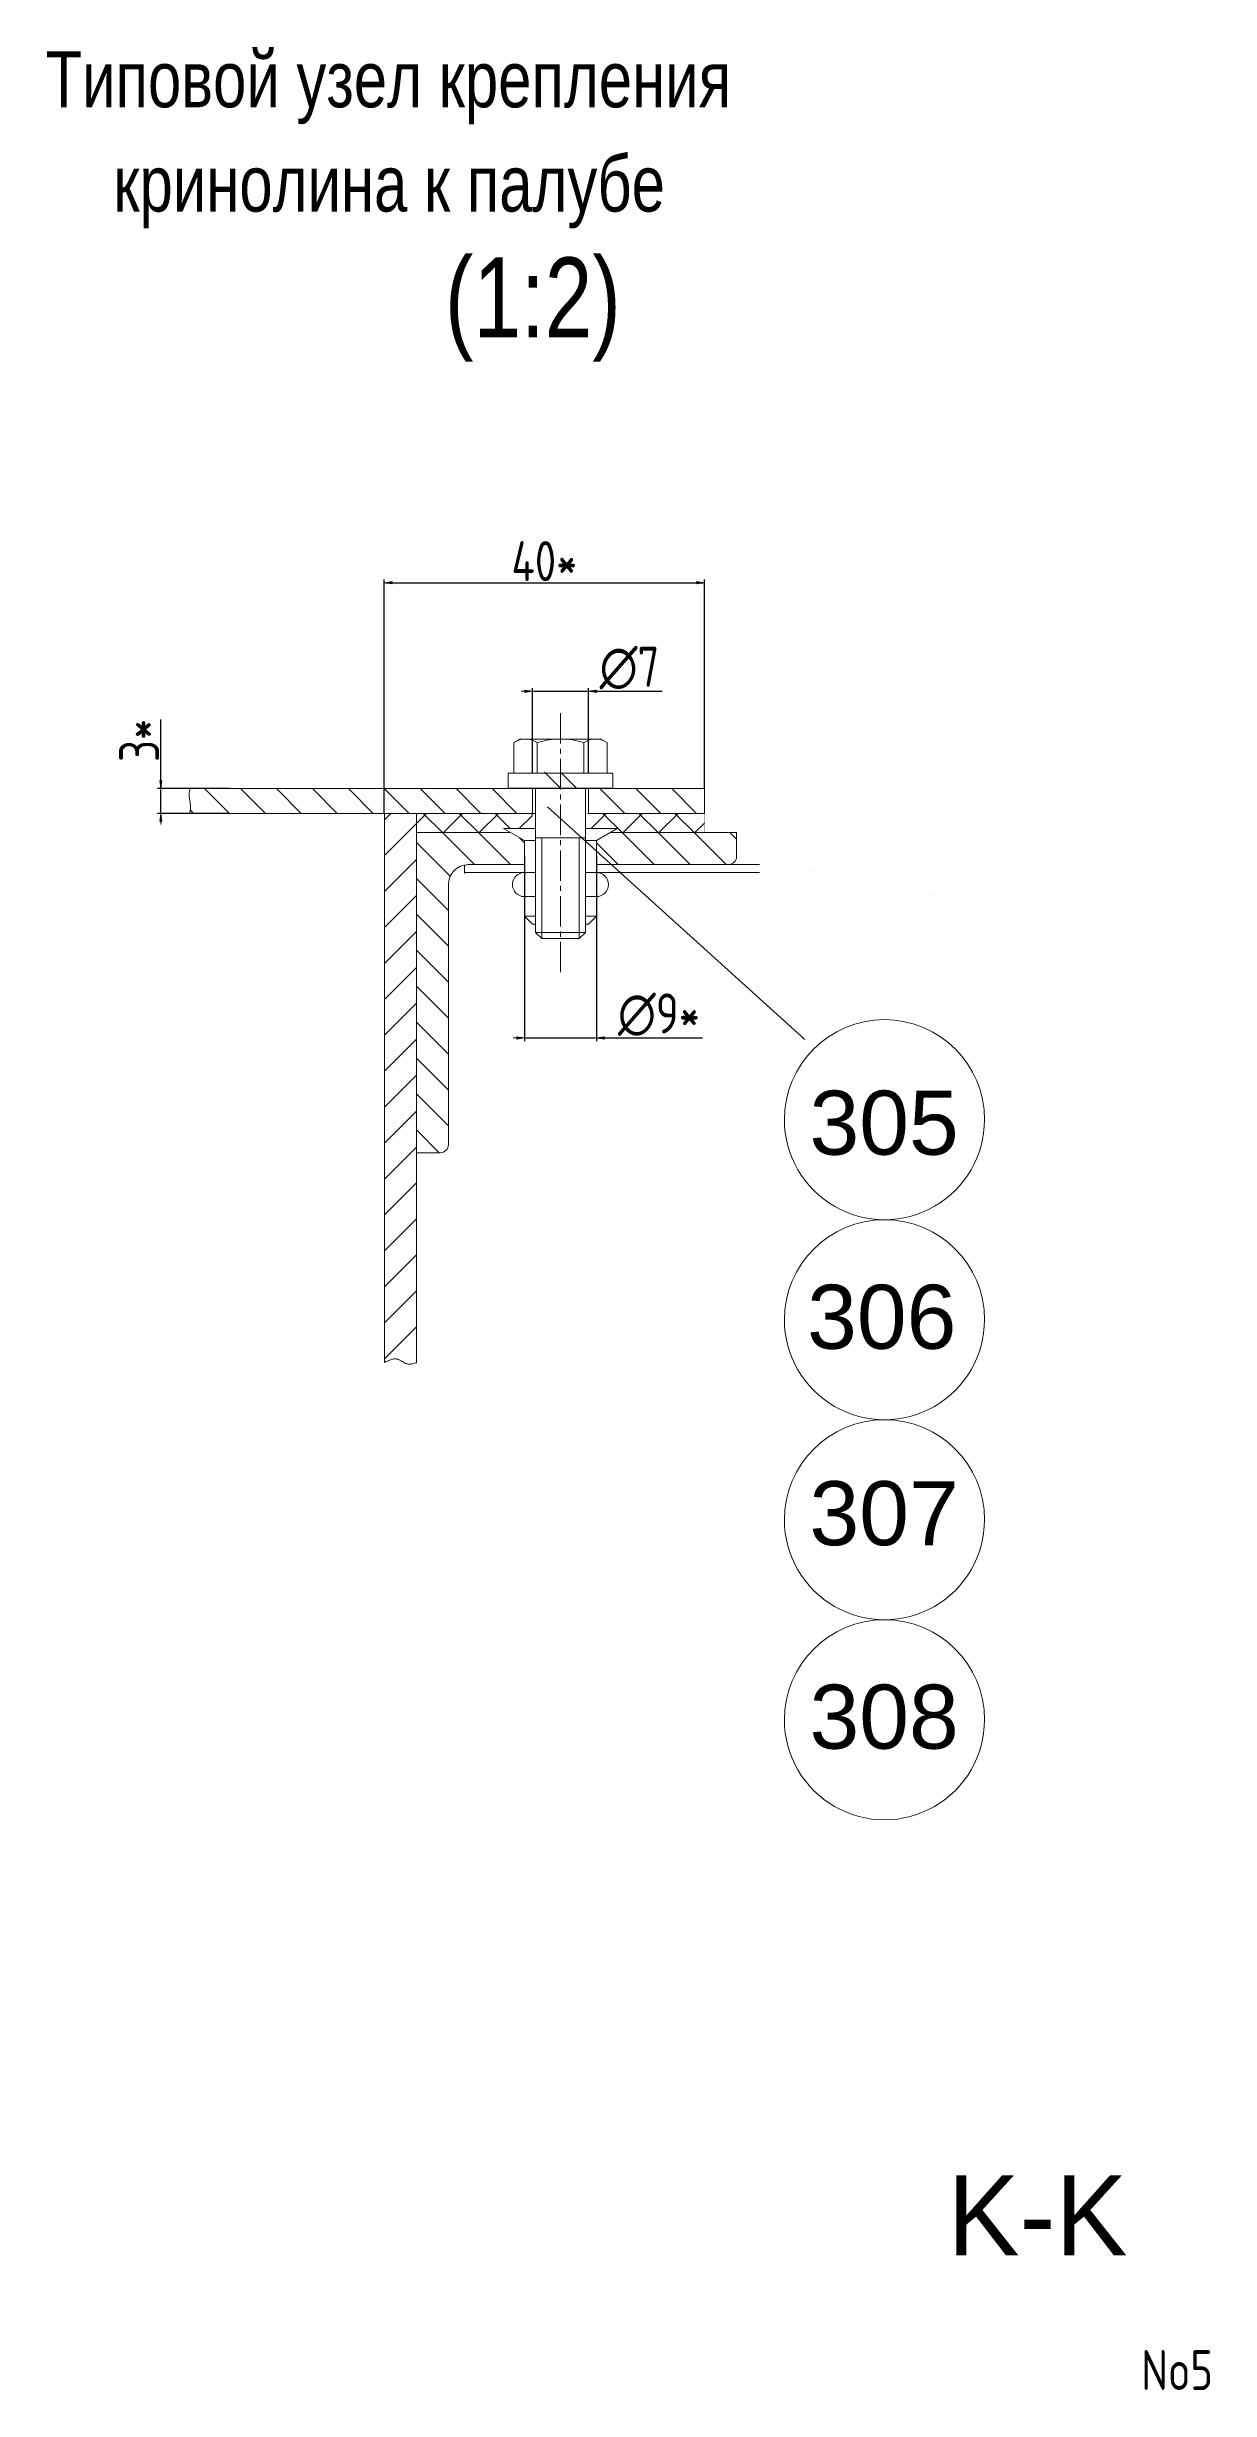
# Model space of a CAD drawing. Header units: millimetres. Extents: x 42007 to 66124, y -556 to 6894.
# Drawn here: x 58797 to 59524, y 1320 to 2784 of the extents above; entities that cross this region are included whole.
import ezdxf
from ezdxf.enums import TextEntityAlignment as Align

# ---------------------------------------------------------------- set-up
doc = ezdxf.new("R2010")
doc.units = ezdxf.units.MM
for name, pattern in [('K5LT32769', [0]), ('K5LT32785', [95.25, 63.5, -31.75]), ('K5LT32787', [28.574999, 19.049999, -3.175, 3.175, -3.175]), ('K5LT_THIN', [0])]:
    doc.linetypes.add(name, pattern=pattern)
doc.layers.get('Defpoints').update_dxf_attribs({"color": 250})
doc.layers.add('pen_7', color=1, linetype='Continuous')
doc.styles.add('KDIMTEXTSTYLE', font='GOST_AU.SHX', dxfattribs={"width": 0.96, "oblique": 15, "height": 5})
doc.styles.add('KTEXTSTYLE', font='GOST_AU.SHX', dxfattribs={"width": 0.96, "height": 5})
doc.styles.add('style5', font='arial.ttf', dxfattribs={"height": 3})
doc.dimstyles.new('KDIMSTYLE (1.00)', dxfattribs={"dimtxt": 5, "dimasz": 1, "dimexe": 2, "dimexo": 0, "dimgap": 1, "dimtad": 1, "dimtxsty": 'KDIMTEXTSTYLE', "dimsah": 1, "dimcen": 0, "dimdle": 1, "dimadec": 0, "dimazin": 0, "dimtfac": 0.667, "dimtmove": 0, "dimatfit": 3, "dimfxl": 1, "dimtvp": 1, "dimtolj": 1, "dimtzin": 0, "dimarcsym": 0})
pattern_1 = [(135, (48885.602, 4706.25), (-11.22532, -11.22532), [])]
pattern_2 = [(45, (48885.602, 4706.25), (-11.22532, 11.22532), []), (135, (48885.602, 4706.25), (-11.22532, -11.22532), [])]

# ---------------------------------------------------------------- blocks, each defined once
blk = doc.blocks.new('KDIMARROW_02')
blk.add_hatch(color=0).paths.add_polyline_path([(4.5, 0), (5, 0.7), (0, 0), (5, -0.7)])
at = {"color": 0, "linetype": 'K5LT_THIN', "lineweight": 18}
for p, q in [((0, 0), (-1, 0)), ((5, 0.7), (0, 0)), ((0, 0), (5, -0.7)), ((0, 0), (7, 0)), ((4.5, 0), (5, 0.7)), ((5, -0.7), (4.5, 0))]:
    blk.add_line(p, q, dxfattribs=at)
blk = doc.blocks.new('*D435')
at = {"color": 0, "lineweight": -2, "transparency": 16777216}
for p, q in [((59100.4, 2330.2), (59100.4, 2383.4)), ((59101.4, 2381.4), (59134.4, 2381.4)), ((59135.4, 2330.2), (59135.4, 2383.4)), ((59135.4, 2381.4), (59181.4, 2381.4))]:
    blk.add_line(p, q, dxfattribs=at)
at = {"layer": 'Defpoints', "color": 0, "transparency": 16777216}
for p in [(59135.4, 2381.4), (59100.4, 2330.2), (59135.4, 2330.2)]:
    blk.add_point(p, dxfattribs=at)
at = {"color": 0, "lineweight": -2, "transparency": 16777216, "rotation": 180}
blk.add_blockref('KDIMARROW_02', (59100.4, 2381.4), dxfattribs=at)
at = {"color": 0, "lineweight": -2, "transparency": 16777216}
blk.add_blockref('KDIMARROW_02', (59135.4, 2381.4), dxfattribs=at)
at = {"color": 7, "transparency": 16777216, "insert": (59161.1, 2395.9), "char_height": 5, "attachment_point": 5, "style": 'KDIMTEXTSTYLE'}
blk.add_mtext('\\A1;\\H25.0;\\W0.965;\\Q0;\\Q0;\\Q0;∅\\Q0;\\H25.0;\\W0.965;\\Q0;\\H25.0;\\W0.965;\\Q0;\\Q0;7', dxfattribs=at)
blk = doc.blocks.new('*D436')
at = {"color": 0, "lineweight": -2, "transparency": 16777216}
for p, q in [((59095.4, 2278.1), (59095.4, 2162.8)), ((59140.4, 2278.1), (59140.4, 2162.8)), ((59096.4, 2164.8), (59139.4, 2164.8)), ((59140.4, 2164.8), (59206.7, 2164.8))]:
    blk.add_line(p, q, dxfattribs=at)
at = {"layer": 'Defpoints', "color": 0, "transparency": 16777216}
for p in [(59095.4, 2278.1), (59140.4, 2278.1), (59140.4, 2164.8)]:
    blk.add_point(p, dxfattribs=at)
at = {"color": 0, "lineweight": -2, "transparency": 16777216, "rotation": 180}
blk.add_blockref('KDIMARROW_02', (59095.4, 2164.8), dxfattribs=at)
at = {"color": 0, "lineweight": -2, "transparency": 16777216}
blk.add_blockref('KDIMARROW_02', (59140.4, 2164.8), dxfattribs=at)
at = {"color": 7, "transparency": 16777216, "insert": (59179.5, 2179.3), "char_height": 5, "attachment_point": 5, "style": 'KDIMTEXTSTYLE'}
blk.add_mtext('\\A1;\\H25.0;\\W0.965;\\Q0;\\Q0;\\Q0;∅\\Q0;\\H25.0;\\W0.965;\\Q0;\\H25.0;\\W0.965;\\Q0;\\Q0;9\\H25.0;\\W0.965;\\Q0;\\Q0;*', dxfattribs=at)
blk = doc.blocks.new('*D437')
at = {"color": 0, "lineweight": -2, "transparency": 16777216}
for p, q in [((58868.3, 2320.6), (58868.3, 2363.8)), ((58911.2, 2320.6), (58866.3, 2320.6)), ((58868.3, 2306.1), (58868.3, 2319.6)), ((58911.2, 2305.1), (58866.3, 2305.1))]:
    blk.add_line(p, q, dxfattribs=at)
at = {"layer": 'Defpoints', "color": 0, "transparency": 16777216}
for p in [(58868.3, 2320.6), (58911.2, 2320.6), (58911.2, 2305.1)]:
    blk.add_point(p, dxfattribs=at)
at = {"color": 0, "lineweight": -2, "transparency": 16777216}
for p, rotation in [((58868.3, 2320.6), 90), ((58868.3, 2305.1), 270)]:
    blk.add_blockref('KDIMARROW_02', p, dxfattribs=dict(at, rotation=rotation))
at = {"color": 7, "transparency": 16777216, "insert": (58854.8, 2350.7), "char_height": 5, "attachment_point": 5, "rotation": 90, "style": 'KDIMTEXTSTYLE'}
blk.add_mtext('\\A1;\\H25.0;\\W0.965;\\Q0;\\H25.0;\\W0.965;\\Q0;\\Q0;3\\H25.0;\\W0.965;\\Q0;\\Q0;*', dxfattribs=at)
blk = doc.blocks.new('KDIMARROW_01')
blk.add_hatch(color=0).paths.add_polyline_path([(0, 0), (-5, 0.7), (-4.5, 0), (-5, -0.7)])
at = {"color": 0, "linetype": 'K5LT_THIN', "lineweight": 13}
for p, q in [((-4.5, 0), (-5, 0.7)), ((-5, 0.7), (0, 0)), ((0, 0), (-5, -0.7)), ((-5, -0.7), (-4.5, 0)), ((0, 0), (-1, 0))]:
    blk.add_line(p, q, dxfattribs=at)
blk = doc.blocks.new('*D438')
at = {"color": 0, "lineweight": -2, "transparency": 16777216}
for p, q in [((59007.9, 2305.1), (59007.9, 2451.2)), ((59008.9, 2449.2), (59206.9, 2449.2)), ((59207.9, 2320.6), (59207.9, 2451.2))]:
    blk.add_line(p, q, dxfattribs=at)
at = {"layer": 'Defpoints', "color": 0, "transparency": 16777216}
for p in [(59207.9, 2449.2), (59207.9, 2320.6), (59007.9, 2305.1)]:
    blk.add_point(p, dxfattribs=at)
at = {"color": 0, "lineweight": -2, "transparency": 16777216, "rotation": 180}
blk.add_blockref('KDIMARROW_01', (59007.9, 2449.2), dxfattribs=at)
at = {"color": 0, "lineweight": -2, "transparency": 16777216}
blk.add_blockref('KDIMARROW_01', (59207.9, 2449.2), dxfattribs=at)
at = {"color": 7, "transparency": 16777216, "insert": (59107.9, 2462.7), "char_height": 5, "attachment_point": 5, "style": 'KDIMTEXTSTYLE'}
blk.add_mtext('\\A1;\\H25.0;\\W0.965;\\Q0;\\H25.0;\\W0.965;\\Q0;\\Q0;40\\H25.0;\\W0.965;\\Q0;\\Q0;*', dxfattribs=at)

msp = doc.modelspace()

# ---------------------------------------------------------------- hatches: boundary and pattern name
h = msp.add_hatch()
h.set_pattern_fill('', style=0, pattern_type=0)
h.set_pattern_definition([(45, (48885.602, 4706.25), (-11.22532, 11.22532), [])])
edge = h.paths.add_edge_path()
edge.add_line((59007.948, 1963.436), (59011.717, 1963.436))
edge.add_line((59011.684, 1963.357), (59011.964, 1963.418))
edge.add_line((59011.964, 1963.418), (59013.26, 1963.577))
edge.add_line((59013.26, 1963.577), (59013.292, 1963.578))
edge.add_line((59013.292, 1963.578), (59013.355, 1963.58))
edge.add_line((59013.355, 1963.58), (59013.481, 1963.582))
edge.add_line((59013.481, 1963.582), (59013.733, 1963.578))
edge.add_line((59013.733, 1963.578), (59014.237, 1963.547))
edge.add_line((59014.237, 1963.547), (59015.061, 1963.435))
edge.add_line((59015.061, 1963.435), (59015.307, 1963.389))
edge.add_line((59015.287, 1963.436), (59027.948, 1963.436))
edge.add_line((59027.948, 1963.436), (59027.948, 2093.104))
edge.add_line((59027.948, 2093.104), (59027.948, 2293.104))
edge.add_line((59027.948, 2293.104), (59027.948, 2305.104))
edge.add_line((59027.948, 2305.104), (59007.948, 2305.104))
edge.add_line((59007.948, 2305.104), (59007.948, 1963.436))
h = msp.add_hatch()
h.set_pattern_fill('', style=0, pattern_type=0)
h.set_pattern_definition(pattern_2)
h.paths.add_polyline_path([(59027.948, 2305.104), (59027.948, 2293.104), (59086.788, 2293.104), (59082.458, 2295.604), (59100.448, 2295.604), (59100.448, 2305.104)])
h = msp.add_hatch()
h.set_pattern_fill('', style=0, pattern_type=0)
h.set_pattern_definition(pattern_2)
h.paths.add_polyline_path([(59135.448, 2305.104), (59135.448, 2295.604), (59153.438, 2295.604), (59149.108, 2293.104), (59207.948, 2293.104), (59207.948, 2305.104)])
h = msp.add_hatch()
h.set_pattern_fill('', angle=90, style=0, pattern_type=0)
h.set_pattern_definition(pattern_1)
h.paths.add_polyline_path([(59060.705, 2273.101), (59095.448, 2273.104), (59095.448, 2288.104), (59086.788, 2293.104), (59027.948, 2293.104), (59027.948, 2093.104), (59042.948, 2093.104), (59045.636, 2093.888), (59047.481, 2095.994), (59047.948, 2098.104), (59047.948, 2260.604), (59048.742, 2264.987), (59051.022, 2268.813), (59054.499, 2271.597), (59058.731, 2272.985)])
h = msp.add_hatch()
h.set_pattern_fill('', angle=90, style=0, pattern_type=0)
h.set_pattern_definition(pattern_1)
h.paths.add_polyline_path([(59222.948, 2273.104), (59225.636, 2273.888), (59227.481, 2275.994), (59227.948, 2278.104), (59227.948, 2293.104), (59149.108, 2293.104), (59140.448, 2288.104), (59140.448, 2273.104)])

# ---------------------------------------------------------------- linework, layer by layer
at = {"color": 7, "linetype": 'K5LT32787', "lineweight": 18}
msp.add_line((59117.948, 2205.817), (59117.948, 2368.492), dxfattribs=at)
at = {"color": 7, "linetype": 'K5LT32769', "lineweight": 18}
for p, q in [((59092.67, 2351.565), (59088.76, 2349.307)), ((59088.76, 2330.176), (59088.76, 2349.307)), ((59092.67, 2351.565), (59143.226, 2351.565)), ((59103.354, 2330.176), (59103.354, 2349.307)), ((59132.542, 2330.176), (59132.542, 2349.307)), ((59143.226, 2351.565), (59147.136, 2349.307)), ((59147.136, 2330.176), (59147.136, 2349.307)), ((59085.248, 2320.774), (59085.248, 2330.176)), ((59150.648, 2330.176), (59085.248, 2330.176)), ((59107.948, 2330.774), (59117.948, 2320.774)), ((59117.948, 2330.774), (59127.948, 2320.774)), ((59150.648, 2330.176), (59150.648, 2320.774)), ((58886.608, 2320.611), (59207.948, 2320.611)), ((58911.168, 2305.104), (58895.661, 2320.611)), ((58933.619, 2305.104), (58918.112, 2320.611)), ((58956.07, 2305.104), (58940.562, 2320.611)), ((58978.52, 2305.104), (58963.013, 2320.611)), ((59000.971, 2305.104), (58985.464, 2320.611)), ((59023.421, 2305.104), (59007.914, 2320.611)), ((59045.872, 2305.104), (59030.365, 2320.611)), ((59068.323, 2305.104), (59052.816, 2320.611)), ((59090.773, 2305.104), (59075.266, 2320.611)), ((59150.648, 2320.774), (59085.248, 2320.774)), ((59100.448, 2305.104), (59100.448, 2320.611)), ((59102.392, 2268.104), (59102.392, 2320.611)), ((59102.392, 2230.752), (59102.392, 2320.611)), ((59133.504, 2230.752), (59133.504, 2320.611)), ((59135.448, 2305.104), (59135.448, 2320.611)), ((59158.125, 2305.104), (59142.618, 2320.611)), ((59180.576, 2305.104), (59165.069, 2320.611)), ((59203.027, 2305.104), (59187.52, 2320.611)), ((59207.948, 2320.611), (59207.948, 2305.104)), ((58886.179, 2305.104), (59102.392, 2305.104)), ((58888.718, 2305.104), (58886.762, 2307.059)), ((59007.948, 1961.998), (59007.948, 2305.104)), ((59027.948, 1961.878), (59027.948, 2305.104)), ((59135.675, 2305.104), (59135.448, 2305.33)), ((59135.448, 2305.104), (59207.948, 2305.104)), ((59027.948, 2093.104), (59027.948, 2293.104)), ((59027.948, 2293.104), (59086.788, 2293.104)), ((59082.458, 2295.604), (59095.448, 2288.104)), ((59082.458, 2295.604), (59102.392, 2295.604)), ((59095.448, 2268.104), (59095.448, 2288.104)), ((59095.448, 2288.104), (59102.392, 2288.104)), ((59133.504, 2289.826), (59102.392, 2289.826)), ((59106.281, 2268.104), (59106.281, 2289.826)), ((59106.281, 2226.863), (59106.281, 2289.826)), ((59129.615, 2226.863), (59129.615, 2289.826)), ((59133.504, 2295.604), (59153.438, 2295.604)), ((59140.448, 2288.104), (59133.504, 2288.104)), ((59153.438, 2295.604), (59140.448, 2288.104)), ((59140.448, 2268.104), (59140.448, 2288.104)), ((59149.108, 2293.104), (59227.948, 2293.104)), ((59227.948, 2293.104), (59227.948, 2278.104)), ((59057.948, 2267.604), (59057.948, 2272.604)), ((59095.448, 2273.104), (59060.189, 2273.101)), ((59072.948, 2273.104), (59095.448, 2273.104)), ((59222.948, 2273.104), (59140.448, 2273.104)), ((59140.448, 2273.104), (59222.948, 2273.104)), ((59140.448, 2273.104), (59242.213, 2273.104)), ((59047.948, 2260.604), (59047.948, 2098.104)), ((59057.948, 2268.104), (59102.392, 2268.104)), ((59133.504, 2268.104), (59242.213, 2268.104)), ((59095.448, 2240.968), (59095.448, 2253.104)), ((59095.448, 2253.104), (59102.392, 2253.104)), ((59095.448, 2240.968), (59100.448, 2235.968)), ((59095.448, 2240.968), (59102.392, 2240.968)), ((59133.504, 2253.104), (59140.448, 2253.104)), ((59133.504, 2240.968), (59140.448, 2240.968)), ((59135.448, 2235.968), (59140.448, 2240.968)), ((59140.448, 2240.968), (59140.448, 2253.104)), ((59102.392, 2235.968), (59100.448, 2235.968)), ((59102.392, 2230.752), (59106.281, 2226.863)), ((59102.392, 2230.752), (59117.948, 2230.752)), ((59106.281, 2226.863), (59117.948, 2226.863)), ((59133.504, 2230.752), (59117.948, 2230.752)), ((59129.615, 2226.863), (59117.948, 2226.863)), ((59133.504, 2230.752), (59129.615, 2226.863)), ((59135.448, 2235.968), (59133.504, 2235.968)), ((59042.948, 2093.104), (59027.948, 2093.104))]:
    msp.add_line(p, q, dxfattribs=at)
at = {"color": 4}
msp.add_line((59270.529, 2163.767), (59109.78, 2309.257), dxfattribs=at)
at = {"color": 7, "linetype": 'K5LT32769', "const_width": 0.18}
for points in [[(59135.448, 2320.611), (59207.948, 2320.611), (59207.948, 2305.104), (59133.504, 2305.104)], [(59086.788, 2293.104), (59027.948, 2293.104), (59027.948, 2305.104), (59102.392, 2305.104)], [(59135.448, 2305.104), (59207.948, 2305.104), (59207.948, 2293.104), (59149.108, 2293.104)]]:
    msp.add_lwpolyline(points, dxfattribs=at)
at = {"color": 7, "linetype": 'K5LT32785', "const_width": 0.001}
for points in [[(59242.557, 2273.256), (59242.351, 2273.284), (59421.787, 2249.517)], [(59242.213, 2268.104), (59420.087, 2244.712)]]:
    msp.add_lwpolyline(points, dxfattribs=at)
at = {"color": 7, "linetype": 'K5LT32769', "lineweight": 18}
for centre, radius, start, end in [((59096.057, 2338.644), 12.921, 55.615753, 124.384247), ((59117.948, 2303.267), 48.298, 72.412046, 107.587954), ((59139.839, 2338.644), 12.921, 55.615753, 124.384247), ((59060.448, 2260.604), 12.5, 90, 180), ((59222.948, 2278.104), 5, 270, 0), ((59095.448, 2260.604), 7.5, 90, 270), ((59140.448, 2260.604), 7.5, 270, 90), ((59320.389, 2113.714), 62.5, 0, 179.999977), ((59320.389, 2113.714), 62.5, 179.999977, 0), ((59042.948, 2098.104), 5, 270, 0), ((59320.389, 1988.714), 62.5, 0, 179.999977), ((59320.389, 1988.714), 62.5, 179.999977, 0), ((59320.389, 1863.714), 62.5, 0, 179.999977), ((59320.389, 1863.714), 62.5, 179.999977, 0), ((59320.389, 1738.714), 62.5, 0, 179.999977), ((59320.389, 1738.714), 62.5, 179.999977, 0)]:
    msp.add_arc(centre, radius, start, end, dxfattribs=at)
for points, knots in [([(58886.608, 2320.611), (58886.293, 2319.666), (58885.988, 2318.345), (58885.967, 2316.551), (58886.083, 2315.069), (58886.383, 2313.199), (58886.742, 2311.11), (58886.908, 2309.244), (58886.831, 2307.749), (58886.575, 2306.447), (58886.323, 2305.595), (58886.179, 2305.104)], [0, 0, 0, 0, 2.09406945, 2.81260612, 3.76413878, 5.21174597, 6.78909198, 8.21822106, 9.13562696, 9.92301996, 11, 11, 11, 11]), ([(59007.948, 1961.998), (59009.577, 1962.74), (59011.572, 1963.768), (59014.009, 1964.199), (59014.903, 1964.242), (59015.637, 1964.186), (59016.288, 1964.056), (59016.921, 1963.846), (59017.64, 1963.517), (59018.555, 1962.997), (59019.622, 1962.316), (59020.738, 1961.659), (59021.695, 1961.241), (59022.451, 1961.046), (59023.078, 1960.967), (59023.75, 1960.953), (59024.559, 1961.019), (59025.988, 1961.275), (59027.13, 1961.629), (59027.948, 1961.878)], [0, 0, 0, 0, 4.86774654, 5.8640244, 6.61860933, 7.26231943, 7.8325794, 8.39487534, 9.0471356, 9.95020026, 11.21379008, 12.44256982, 13.41996407, 14.00397403, 14.53056265, 15.11155848, 15.8035743, 16.70373087, 19, 19, 19, 19])]:
    msp.add_open_spline(points, degree=3, knots=knots, dxfattribs=at)

# ---------------------------------------------------------------- texts
at = {"color": 7, "attachment_point": 1}
for s, insert, char_height, style in [('\\H3.5;\\W0.965;\\Q15;\\Q0;\\W0.765;\\H35.00;Типовой узел крепления ', (58796.283, 2781.314), 2.4, 'style5'), ('\\H3.5;\\W0.965;\\Q15;\\Q0;\\W0.765;\\H35.00;кринолина к палубе', (58838.637, 2716.179), 2.4, 'style5'), ('\\H3.5;\\W0.965;\\Q15;\\Q0;\\W0.765;\\H50.00; (1:2)', (59030.971, 2652.487), 2.4, 'style5'), ('{\\H10x;\\W0.965;No5}', (59480.741, 1344.867), 2.5, 'KTEXTSTYLE')]:
    msp.add_mtext(s, dxfattribs=dict(at, insert=insert, char_height=char_height, style=style))
at = {"color": 7, "insert": (59359.759, 1454.162), "char_height": 3, "attachment_point": 1, "rotation": 359.99983, "style": 'style5'}
msp.add_mtext('{\\H16.67x;\\W0.965;K-K}', dxfattribs=at)
at = {"layer": 'pen_7', "color": 2, "linetype": 'Continuous', "style": 'style5'}
for s, p in [('305', (59320.156, 2111.846)), ('306', (59318.674, 1990.569)), ('307', (59320.131, 1867.819)), ('308', (59320.156, 1740.687))]:
    msp.add_text(s, height=40, dxfattribs=at).set_placement(p, align=Align.MIDDLE_CENTER)

# ---------------------------------------------------------------- dimensions: what is measured, and where the dimension line sits
at = {"color": 7}
for base, p1, p2, text, override, picture, middle in [((59207.948, 2449.235), (59007.948, 2305.104), (59207.948, 2320.611), '\\H25.0;\\W0.965;\\Q0;\\H25.0;\\W0.965;\\Q0;\\Q0;40\\H25.0;\\W0.965;\\Q0;\\Q0;*', {"dimexo": 0, "dimblk1": 'KDIMARROW_01', "dimblk2": 'KDIMARROW_01', "dimse1": 0, "dimse2": 0, "dimclrt": 7, "dimtolj": 1}, '*D438', (59107.948, 2449.235)), ((59135.448, 2381.392), (59100.448, 2330.176), (59135.448, 2330.176), '\\H25.0;\\W0.965;\\Q0;\\Q0;\\Q0;∅\\Q0;\\H25.0;\\W0.965;\\Q0;\\H25.0;\\W0.965;\\Q0;\\Q0;7', {"dimexo": 0, "dimblk1": 'KDIMARROW_02', "dimblk2": 'KDIMARROW_02', "dimse1": 0, "dimse2": 0, "dimclrt": 7, "dimtolj": 1}, '*D435', (59161.103, 2381.392)), ((59140.448, 2164.805), (59095.448, 2278.104), (59140.448, 2278.104), '\\H25.0;\\W0.965;\\Q0;\\Q0;\\Q0;∅\\Q0;\\H25.0;\\W0.965;\\Q0;\\H25.0;\\W0.965;\\Q0;\\Q0;9\\H25.0;\\W0.965;\\Q0;\\Q0;*', {"dimexo": 0, "dimblk1": 'KDIMARROW_02', "dimblk2": 'KDIMARROW_02', "dimse1": 0, "dimse2": 0, "dimclrt": 7, "dimtolj": 1}, '*D436', (59179.479, 2164.805))]:
    dim = msp.add_linear_dim(base=base, p1=p1, p2=p2, text=text, dimstyle='KDIMSTYLE (1.00)', override=override, dxfattribs=at)
    dim.commit()
    dim.dimension.update_dxf_attribs({"geometry": picture, "text_midpoint": middle, "dimtype": 160})
dim = msp.add_linear_dim(base=(58868.291, 2320.611), p1=(58911.168, 2305.104), p2=(58911.168, 2320.611), angle=90, text='\\H25.0;\\W0.965;\\Q0;\\H25.0;\\W0.965;\\Q0;\\Q0;3\\H25.0;\\W0.965;\\Q0;\\Q0;*', dimstyle='KDIMSTYLE (1.00)', override={"dimexo": 0, "dimblk1": 'KDIMARROW_02', "dimblk2": 'KDIMARROW_02', "dimse1": 0, "dimse2": 0, "dimclrt": 7, "dimtolj": 1}, dxfattribs=at)
dim.commit()
dim.dimension.update_dxf_attribs({"geometry": '*D437', "text_midpoint": (58868.291, 2350.724), "dimtype": 160})

doc.saveas('drawing.dxf')
